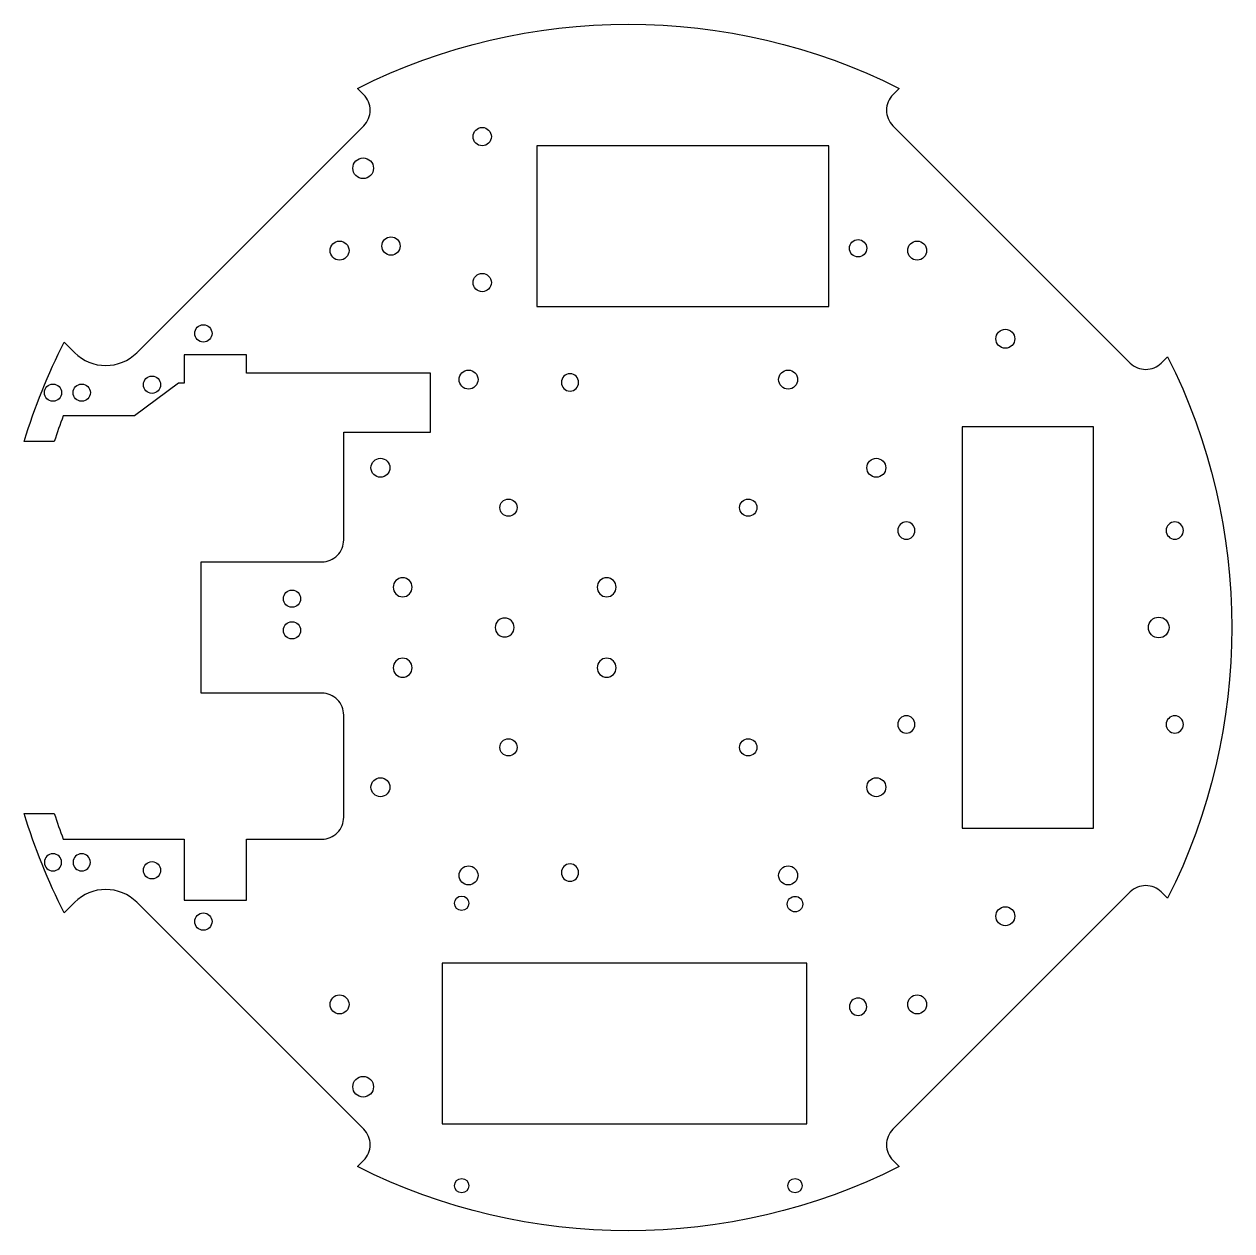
# Model space of a CAD drawing. Header units: millimetres. Extents: x -105 to 105, y -105 to 105.
import ezdxf

# ---------------------------------------------------------------- set-up
doc = ezdxf.new("R2010")
doc.units = ezdxf.units.MM
doc.layers.get('0').update_dxf_attribs({"linetype": 'CONTINUOUS'})

msp = doc.modelspace()

# ---------------------------------------------------------------- linework, layer by layer
msp.add_lwpolyline([(-78.27, 42.51), (-85.91, 36.83), (-98.33, 36.83, 0.011211), (-99.88, 32.39), (-105.12, 32.39, -0.042413), (-98.15, 49.66), (-96.32, 47.82, 0.414214), (-85.54, 47.82), (-46.03, 87.33, 0.414214), (-46.03, 92.72), (-47.13, 93.83, -0.237042), (47.13, 93.83), (46.03, 92.72, 0.414214), (46.03, 87.33), (87.33, 46.03, 0.414214), (92.72, 46.03), (93.83, 47.13, -0.237042), (93.83, -47.13), (92.72, -46.03, 0.414214), (87.33, -46.03), (46.03, -87.33, 0.414214), (46.03, -92.72), (47.13, -93.83, -0.237042), (-47.13, -93.83), (-46.03, -92.72, 0.414214), (-46.03, -87.33), (-85.54, -47.82, 0.414214), (-96.32, -47.82), (-98.15, -49.66, -0.042413), (-105.12, -32.39), (-99.88, -32.39, 0.011211), (-98.33, -36.83), (-77.27, -36.83), (-77.27, -47.46), (-66.46, -47.46), (-66.46, -36.83), (-53.33, -36.83, 0.414214), (-49.52, -33.02), (-49.52, -15.24, 0.414214), (-53.33, -11.43), (-74.33, -11.43), (-74.33, 11.43), (-53.33, 11.43, 0.414214), (-49.52, 15.24), (-49.52, 33.97), (-34.45, 33.97), (-34.45, 44.29), (-66.46, 44.29), (-66.46, 47.46), (-77.27, 47.46), (-77.27, 42.51)], format="xyb", close=True)
for points in [[(34.89, 55.88), (34.89, 83.82), (-15.91, 83.82), (-15.91, 55.88)], [(80.95, 34.92), (58.09, 34.92), (58.09, -34.93), (80.95, -34.93)], [(-32.42, -58.42), (-32.42, -86.36), (31.08, -86.36), (31.08, -58.42)]]:
    msp.add_lwpolyline(points, close=True)
for centre, radius in [((-25.43, 85.43), 1.59), ((-46.14, 79.92), 1.8), ((-50.25, 65.59), 1.65), ((-41.3, 66.38), 1.59), ((39.97, 66), 1.5), ((50.25, 65.59), 1.65), ((-25.43, 60.03), 1.59), ((-73.94, 51.18), 1.5), ((65.59, 50.25), 1.65), ((-27.8, 43.14), 1.65), ((27.8, 43.14), 1.65), ((-100.11, 40.87), 1.5), ((-95.11, 40.87), 1.5), ((-82.88, 42.25), 1.5), ((-43.14, 27.8), 1.65), ((43.14, 27.8), 1.65), ((-20.86, 20.86), 1.5), ((20.86, 20.86), 1.5), ((-58.52, 5.01), 1.5), ((-58.52, -0.49), 1.5), ((92.28, 0), 1.8), ((-20.86, -20.86), 1.5), ((20.86, -20.86), 1.5), ((-43.14, -27.8), 1.65), ((43.14, -27.8), 1.65), ((-82.88, -42.25), 1.5), ((-27.8, -43.14), 1.65), ((27.8, -43.14), 1.65), ((-29.01, -47.99), 1.25), ((29, -48.14), 1.35), ((-73.94, -51.18), 1.5), ((65.59, -50.25), 1.65), ((-50.25, -65.59), 1.65), ((50.25, -65.59), 1.65), ((-46.14, -79.92), 1.8), ((-29, -97.14), 1.25), ((29, -97.14), 1.25)]:
    msp.add_circle(centre, radius)
at = {"extrusion": (0, 0, -1)}
for centre, radius in [((10.15, 42.65), 1.5), ((-48.37, 16.87), 1.5), ((-95.07, 16.87), 1.5), ((39.27, 7), 1.65), ((3.77, 7), 1.65), ((21.52, 0), 1.65), ((39.27, -7), 1.65), ((3.77, -7), 1.65), ((-48.37, -16.87), 1.5), ((-95.07, -16.87), 1.5), ((100.11, -40.87), 1.5), ((95.11, -40.87), 1.5), ((10.15, -42.65), 1.5), ((-39.97, -66), 1.5)]:
    msp.add_circle(centre, radius, dxfattribs=at)

doc.saveas('drawing.dxf')
